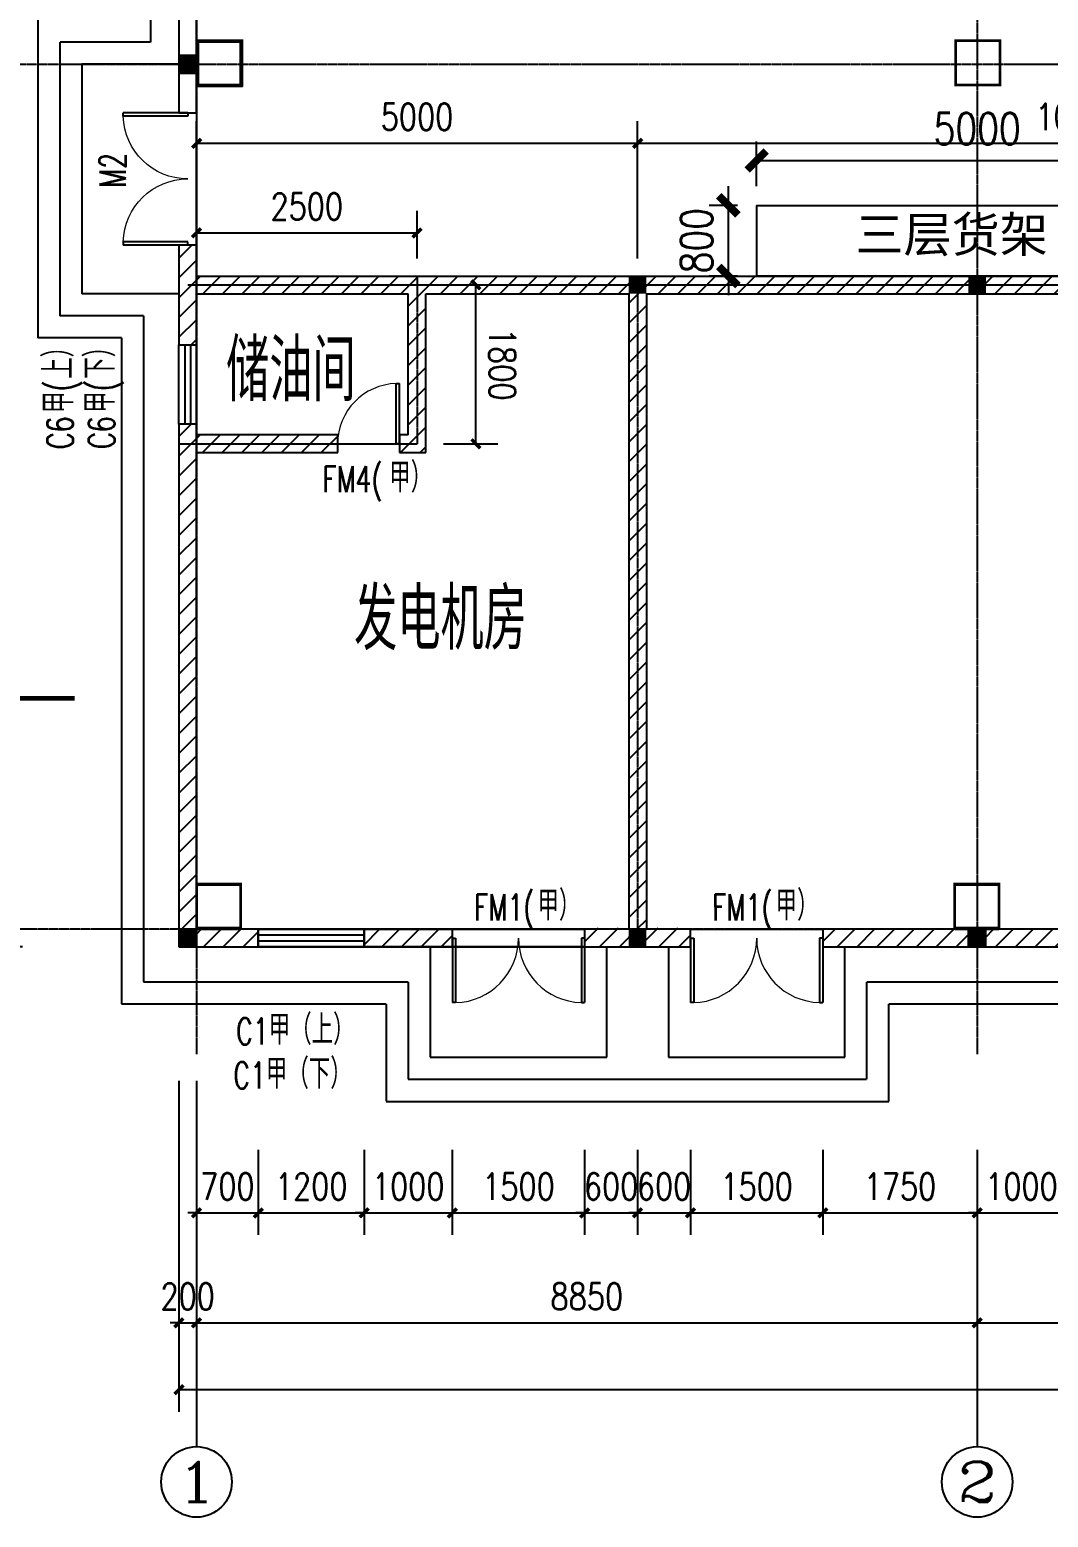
# Model space of a CAD drawing. Header units: millimetres. Extents: x 36114 to 137034, y 22418 to 93776.
# Drawn here: x 57420 to 68967, y 36474 to 53326 of the extents above; entities that cross this region are included whole.
import ezdxf
from ezdxf.enums import TextEntityAlignment as Align

# ---------------------------------------------------------------- set-up
doc = ezdxf.new("R2010")
doc.units = ezdxf.units.MM
doc.linetypes.add('DASH', pattern=[0.35, 0.25, -0.1])
doc.linetypes.add('DOTE', pattern=[2.42, 2, -0.2, 0.02, -0.2])
doc.layers.get('0').update_dxf_attribs({"color": 254})
doc.layers.get('Defpoints').update_dxf_attribs({"color": 254})
for name, color, linetype in [('00_LAYOUT', 122, 'Continuous'), ('\\M+5BDA8-\\M+5B3DF\\M+5B4E7', 254, 'Continuous'), ('\\M+5BDA8-\\M+5B4B0', 254, 'Continuous'), ('\\M+5BDA8-\\M+5C3C5', 254, 'Continuous'), ('\\M+5BDA8-\\M+5C3C5\\M+5B4B0\\M+5B1E0\\M+5BAC5', 254, 'Continuous'), ('\\M+5BDA8-\\M+5C6CA\\M+5C7D0', 254, 'Continuous'), ('\\M+5BDA8-\\M+5C7BD-\\M+5D7A9', 254, 'Continuous'), ('\\M+5BDA8-\\M+5D6E1', 254, 'DOTE'), ('\\M+5BDA8-\\M+5D6E1-\\M+5B1EA\\M+5D7A2', 254, 'Continuous'), ('\\M+5C1A2\\M+5C3E6\\M+5CFDF\\M+5CCF51', 254, 'Continuous'), ('\\M+5C1A2\\M+5C3E6\\M+5CFDF\\M+5CCF55', 254, 'Continuous'), ('\\M+5C1A2\\M+5C3E6\\M+5CFF4\\M+5CCF53', 254, 'Continuous'), ('\\M+5C5C5\\M+5CBAE', 254, 'Continuous'), ('AXIS_TEXT', 254, 'Continuous'), ('PUB_TEXT', 254, 'Continuous')]:
    doc.layers.add(name, color=color, linetype=linetype)
doc.styles.add('_HZTXT', font='txt.shx', dxfattribs={"width": 0.8, "bigfont": 'hztxt.shx'})
doc.styles.add('A-AXIS-LABEL', font='COMPLEX', dxfattribs={"bigfont": 'GBCBIG'})
doc.styles.add('A-WIN-LABEL', font='SIMPLEX', dxfattribs={"bigfont": 'GBCBIG'})
doc.styles.add('COMPLEX', font='COMPLEX')
doc.styles.add('DIM_FONT', font='SIMPLEX.shx', dxfattribs={"width": 0.8})
doc.styles.add('ROMANS', font='ROMANS.shx', dxfattribs={"width": 0.8, "bigfont": 'hhztxt.shx'})
doc.styles.get("Standard").update_dxf_attribs({"font": 'arial.ttf'})
doc.dimstyles.new('dim1-150', dxfattribs={"dimscale": 180, "dimtxt": 2, "dimasz": 1.2, "dimexe": 1.2, "dimexo": 1.2, "dimgap": 1, "dimtad": 1, "dimdec": 0, "dimdsep": 46, "dimtxsty": 'ROMANS', "dimblk": 'ARCHTICK', "dimcen": 0, "dimadec": 0, "dimazin": 0, "dimtfac": 0.71, "dimtdec": 0, "dimtix": 1, "dimtmove": 0, "dimatfit": 3, "dimldrblk": 'ARCHTICK', "dimfxl": 0, "dimtolj": 1, "dimtzin": 0, "dimarcsym": 0})
doc.dimstyles.new('DIMN', dxfattribs={"dimtxt": 300, "dimasz": 100, "dimexe": 250, "dimexo": 300, "dimgap": 150, "dimtad": 1, "dimdec": 0, "dimzin": 0, "dimdsep": 46, "dimtxsty": 'DIM_FONT', "dimblk": 'ARCHTICK', "dimcen": 0.09, "dimclrt": 7, "dimazin": 2, "dimtfac": 1, "dimtdec": 0, "dimtix": 1, "dimtmove": 2, "dimatfit": 3, "dimldrblk": 'ARCHTICK', "dimfxl": 0, "dimtolj": 1, "dimtzin": 0, "dimarcsym": 0})
pattern_1 = [(45, (-547094.93, -200746.81), (-112.2532, 112.2532), [])]

# ---------------------------------------------------------------- blocks, each defined once
blk = doc.blocks.new('_ArchTick')
at = {"color": 0, "linetype": 'ByBlock', "const_width": 0.4}
blk.add_lwpolyline([(-0.5, -0.5), (0.5, 0.5)], dxfattribs=at)
blk = doc.blocks.new('*D302')
at = {"layer": '\\M+5BDA8-\\M+5B3DF\\M+5B4E7', "color": 0, "lineweight": -2, "transparency": 16777216}
for p, q in [((59311, 40638), (59311, 39672)), ((60011, 40638), (60011, 39672)), ((59311, 39922), (59211, 39922)), ((59311, 39922), (60011, 39922)), ((60011, 39922), (60111, 39922))]:
    blk.add_line(p, q, dxfattribs=at)
at = {"layer": 'Defpoints', "color": 0, "transparency": 16777216}
for p in [(59311, 40938), (60011, 40938), (60011, 39922)]:
    blk.add_point(p, dxfattribs=at)
at = {"layer": '\\M+5BDA8-\\M+5B3DF\\M+5B4E7', "color": 0, "lineweight": -2, "transparency": 16777216, "xscale": 100, "yscale": 100, "zscale": 100}
blk.add_blockref('_ArchTick', (59311, 39922), dxfattribs=at)
at = {"layer": '\\M+5BDA8-\\M+5B3DF\\M+5B4E7', "color": 0, "lineweight": -2, "transparency": 16777216, "xscale": 100, "yscale": 100, "zscale": 100, "rotation": 180}
blk.add_blockref('_ArchTick', (60011, 39922), dxfattribs=at)
at = {"layer": '\\M+5BDA8-\\M+5B3DF\\M+5B4E7', "color": 7, "transparency": 16777216, "insert": (59661, 40222), "char_height": 300, "attachment_point": 5, "style": 'DIM_FONT'}
blk.add_mtext('\\A1;700', dxfattribs=at)
blk = doc.blocks.new('*D303')
at = {"layer": '\\M+5BDA8-\\M+5B3DF\\M+5B4E7', "color": 0, "lineweight": -2, "transparency": 16777216}
for p, q in [((60011, 40638), (60011, 39672)), ((61211, 40638), (61211, 39672)), ((60011, 39922), (61211, 39922))]:
    blk.add_line(p, q, dxfattribs=at)
at = {"layer": 'Defpoints', "color": 0, "transparency": 16777216}
for p in [(60011, 40938), (61211, 40938), (61211, 39922)]:
    blk.add_point(p, dxfattribs=at)
at = {"layer": '\\M+5BDA8-\\M+5B3DF\\M+5B4E7', "color": 0, "lineweight": -2, "transparency": 16777216, "xscale": 100, "yscale": 100, "zscale": 100, "rotation": 180}
blk.add_blockref('_ArchTick', (60011, 39922), dxfattribs=at)
at = {"layer": '\\M+5BDA8-\\M+5B3DF\\M+5B4E7', "color": 0, "lineweight": -2, "transparency": 16777216, "xscale": 100, "yscale": 100, "zscale": 100}
blk.add_blockref('_ArchTick', (61211, 39922), dxfattribs=at)
at = {"layer": '\\M+5BDA8-\\M+5B3DF\\M+5B4E7', "color": 7, "transparency": 16777216, "insert": (60611, 40222), "char_height": 300, "attachment_point": 5, "style": 'DIM_FONT'}
blk.add_mtext('\\A1;1200', dxfattribs=at)
blk = doc.blocks.new('*D304')
at = {"layer": '\\M+5BDA8-\\M+5B3DF\\M+5B4E7', "color": 0, "lineweight": -2, "transparency": 16777216}
for p, q in [((61211, 40638), (61211, 39672)), ((62211, 40638), (62211, 39672)), ((61211, 39922), (61111, 39922)), ((61211, 39922), (62211, 39922)), ((62211, 39922), (62311, 39922))]:
    blk.add_line(p, q, dxfattribs=at)
at = {"layer": 'Defpoints', "color": 0, "transparency": 16777216}
for p in [(61211, 40938), (62211, 40938), (62211, 39922)]:
    blk.add_point(p, dxfattribs=at)
at = {"layer": '\\M+5BDA8-\\M+5B3DF\\M+5B4E7', "color": 0, "lineweight": -2, "transparency": 16777216, "xscale": 100, "yscale": 100, "zscale": 100}
blk.add_blockref('_ArchTick', (61211, 39922), dxfattribs=at)
at = {"layer": '\\M+5BDA8-\\M+5B3DF\\M+5B4E7', "color": 0, "lineweight": -2, "transparency": 16777216, "xscale": 100, "yscale": 100, "zscale": 100, "rotation": 180}
blk.add_blockref('_ArchTick', (62211, 39922), dxfattribs=at)
at = {"layer": '\\M+5BDA8-\\M+5B3DF\\M+5B4E7', "color": 7, "transparency": 16777216, "insert": (61711, 40222), "char_height": 300, "attachment_point": 5, "style": 'DIM_FONT'}
blk.add_mtext('\\A1;1000', dxfattribs=at)
blk = doc.blocks.new('*D305')
at = {"layer": '\\M+5BDA8-\\M+5B3DF\\M+5B4E7', "color": 0, "lineweight": -2, "transparency": 16777216}
for p, q in [((62211, 40638), (62211, 39672)), ((63711, 40638), (63711, 39672)), ((62211, 39922), (63711, 39922))]:
    blk.add_line(p, q, dxfattribs=at)
at = {"layer": 'Defpoints', "color": 0, "transparency": 16777216}
for p in [(62211, 40938), (63711, 40938), (63711, 39922)]:
    blk.add_point(p, dxfattribs=at)
at = {"layer": '\\M+5BDA8-\\M+5B3DF\\M+5B4E7', "color": 0, "lineweight": -2, "transparency": 16777216, "xscale": 100, "yscale": 100, "zscale": 100, "rotation": 180}
blk.add_blockref('_ArchTick', (62211, 39922), dxfattribs=at)
at = {"layer": '\\M+5BDA8-\\M+5B3DF\\M+5B4E7', "color": 0, "lineweight": -2, "transparency": 16777216, "xscale": 100, "yscale": 100, "zscale": 100}
blk.add_blockref('_ArchTick', (63711, 39922), dxfattribs=at)
at = {"layer": '\\M+5BDA8-\\M+5B3DF\\M+5B4E7', "color": 7, "transparency": 16777216, "insert": (62961, 40222), "char_height": 300, "attachment_point": 5, "style": 'DIM_FONT'}
blk.add_mtext('\\A1;1500', dxfattribs=at)
blk = doc.blocks.new('*D306')
at = {"layer": '\\M+5BDA8-\\M+5B3DF\\M+5B4E7', "color": 0, "lineweight": -2, "transparency": 16777216}
for p, q in [((63711, 40638), (63711, 39672)), ((64311, 40638), (64311, 39672)), ((63711, 39922), (63611, 39922)), ((63711, 39922), (64311, 39922)), ((64311, 39922), (64411, 39922))]:
    blk.add_line(p, q, dxfattribs=at)
at = {"layer": 'Defpoints', "color": 0, "transparency": 16777216}
for p in [(63711, 40938), (64311, 40938), (64311, 39922)]:
    blk.add_point(p, dxfattribs=at)
at = {"layer": '\\M+5BDA8-\\M+5B3DF\\M+5B4E7', "color": 0, "lineweight": -2, "transparency": 16777216, "xscale": 100, "yscale": 100, "zscale": 100}
blk.add_blockref('_ArchTick', (63711, 39922), dxfattribs=at)
at = {"layer": '\\M+5BDA8-\\M+5B3DF\\M+5B4E7', "color": 0, "lineweight": -2, "transparency": 16777216, "xscale": 100, "yscale": 100, "zscale": 100, "rotation": 180}
blk.add_blockref('_ArchTick', (64311, 39922), dxfattribs=at)
at = {"layer": '\\M+5BDA8-\\M+5B3DF\\M+5B4E7', "color": 7, "transparency": 16777216, "insert": (64011, 40222), "char_height": 300, "attachment_point": 5, "style": 'DIM_FONT'}
blk.add_mtext('\\A1;600', dxfattribs=at)
blk = doc.blocks.new('*D307')
at = {"layer": '\\M+5BDA8-\\M+5B3DF\\M+5B4E7', "color": 0, "lineweight": -2, "transparency": 16777216}
for p, q in [((64311, 40638), (64311, 39672)), ((64911, 40638), (64911, 39672)), ((64311, 39922), (64211, 39922)), ((64311, 39922), (64911, 39922)), ((64911, 39922), (65011, 39922))]:
    blk.add_line(p, q, dxfattribs=at)
at = {"layer": 'Defpoints', "color": 0, "transparency": 16777216}
for p in [(64311, 40938), (64911, 40938), (64911, 39922)]:
    blk.add_point(p, dxfattribs=at)
at = {"layer": '\\M+5BDA8-\\M+5B3DF\\M+5B4E7', "color": 0, "lineweight": -2, "transparency": 16777216, "xscale": 100, "yscale": 100, "zscale": 100}
blk.add_blockref('_ArchTick', (64311, 39922), dxfattribs=at)
at = {"layer": '\\M+5BDA8-\\M+5B3DF\\M+5B4E7', "color": 0, "lineweight": -2, "transparency": 16777216, "xscale": 100, "yscale": 100, "zscale": 100, "rotation": 180}
blk.add_blockref('_ArchTick', (64911, 39922), dxfattribs=at)
at = {"layer": '\\M+5BDA8-\\M+5B3DF\\M+5B4E7', "color": 7, "transparency": 16777216, "insert": (64611, 40222), "char_height": 300, "attachment_point": 5, "style": 'DIM_FONT'}
blk.add_mtext('\\A1;600', dxfattribs=at)
blk = doc.blocks.new('*D308')
at = {"layer": '\\M+5BDA8-\\M+5B3DF\\M+5B4E7', "color": 0, "lineweight": -2, "transparency": 16777216}
for p, q in [((64911, 40638), (64911, 39672)), ((66411, 40638), (66411, 39672)), ((64911, 39922), (66411, 39922))]:
    blk.add_line(p, q, dxfattribs=at)
at = {"layer": 'Defpoints', "color": 0, "transparency": 16777216}
for p in [(64911, 40938), (66411, 40938), (66411, 39922)]:
    blk.add_point(p, dxfattribs=at)
at = {"layer": '\\M+5BDA8-\\M+5B3DF\\M+5B4E7', "color": 0, "lineweight": -2, "transparency": 16777216, "xscale": 100, "yscale": 100, "zscale": 100, "rotation": 180}
blk.add_blockref('_ArchTick', (64911, 39922), dxfattribs=at)
at = {"layer": '\\M+5BDA8-\\M+5B3DF\\M+5B4E7', "color": 0, "lineweight": -2, "transparency": 16777216, "xscale": 100, "yscale": 100, "zscale": 100}
blk.add_blockref('_ArchTick', (66411, 39922), dxfattribs=at)
at = {"layer": '\\M+5BDA8-\\M+5B3DF\\M+5B4E7', "color": 7, "transparency": 16777216, "insert": (65661, 40222), "char_height": 300, "attachment_point": 5, "style": 'DIM_FONT'}
blk.add_mtext('\\A1;1500', dxfattribs=at)
blk = doc.blocks.new('*D309')
at = {"layer": '\\M+5BDA8-\\M+5B3DF\\M+5B4E7', "color": 0, "lineweight": -2, "transparency": 16777216}
for p, q in [((66411, 40638), (66411, 39672)), ((68161, 40638), (68161, 39672)), ((66411, 39922), (68161, 39922))]:
    blk.add_line(p, q, dxfattribs=at)
at = {"layer": 'Defpoints', "color": 0, "transparency": 16777216}
for p in [(66411, 40938), (68161, 40938), (68161, 39922)]:
    blk.add_point(p, dxfattribs=at)
at = {"layer": '\\M+5BDA8-\\M+5B3DF\\M+5B4E7', "color": 0, "lineweight": -2, "transparency": 16777216, "xscale": 100, "yscale": 100, "zscale": 100, "rotation": 180}
blk.add_blockref('_ArchTick', (66411, 39922), dxfattribs=at)
at = {"layer": '\\M+5BDA8-\\M+5B3DF\\M+5B4E7', "color": 0, "lineweight": -2, "transparency": 16777216, "xscale": 100, "yscale": 100, "zscale": 100}
blk.add_blockref('_ArchTick', (68161, 39922), dxfattribs=at)
at = {"layer": '\\M+5BDA8-\\M+5B3DF\\M+5B4E7', "color": 7, "transparency": 16777216, "insert": (67286, 40222), "char_height": 300, "attachment_point": 5, "style": 'DIM_FONT'}
blk.add_mtext('\\A1;1750', dxfattribs=at)
blk = doc.blocks.new('*D310')
at = {"layer": '\\M+5BDA8-\\M+5B3DF\\M+5B4E7', "color": 0, "lineweight": -2, "transparency": 16777216}
for p, q in [((68161, 40638), (68161, 39672)), ((69165, 40638), (69165, 39672)), ((68161, 39922), (68061, 39922)), ((68161, 39922), (69165, 39922)), ((69165, 39922), (69265, 39922))]:
    blk.add_line(p, q, dxfattribs=at)
at = {"layer": 'Defpoints', "color": 0, "transparency": 16777216}
for p in [(68161, 40938), (69165, 40938), (69165, 39922)]:
    blk.add_point(p, dxfattribs=at)
at = {"layer": '\\M+5BDA8-\\M+5B3DF\\M+5B4E7', "color": 0, "lineweight": -2, "transparency": 16777216, "xscale": 100, "yscale": 100, "zscale": 100}
blk.add_blockref('_ArchTick', (68161, 39922), dxfattribs=at)
at = {"layer": '\\M+5BDA8-\\M+5B3DF\\M+5B4E7', "color": 0, "lineweight": -2, "transparency": 16777216, "xscale": 100, "yscale": 100, "zscale": 100, "rotation": 180}
blk.add_blockref('_ArchTick', (69165, 39922), dxfattribs=at)
at = {"layer": '\\M+5BDA8-\\M+5B3DF\\M+5B4E7', "color": 7, "transparency": 16777216, "insert": (68663, 40222), "char_height": 300, "attachment_point": 5, "style": 'DIM_FONT'}
blk.add_mtext('\\A1;1000', dxfattribs=at)
blk = doc.blocks.new('*D340')
at = {"layer": '\\M+5BDA8-\\M+5B3DF\\M+5B4E7', "color": 0, "lineweight": -2, "transparency": 16777216}
for p, q in [((62111, 50436), (62728, 50436)), ((62478, 48636), (62478, 50436)), ((62111, 48636), (62728, 48636))]:
    blk.add_line(p, q, dxfattribs=at)
at = {"layer": 'Defpoints', "color": 0, "transparency": 16777216}
for p in [(61811, 50436), (62478, 50436), (61811, 48636)]:
    blk.add_point(p, dxfattribs=at)
at = {"layer": '\\M+5BDA8-\\M+5B3DF\\M+5B4E7', "color": 0, "lineweight": -2, "transparency": 16777216, "xscale": 100, "yscale": 100, "zscale": 100}
for p, rotation in [((62478, 50436), 90.00114018134182), ((62478, 48636), 270.0011401813418)]:
    blk.add_blockref('_ArchTick', p, dxfattribs=dict(at, rotation=rotation))
at = {"layer": '\\M+5BDA8-\\M+5B3DF\\M+5B4E7', "color": 7, "transparency": 16777216, "insert": (62778, 49536), "char_height": 300, "attachment_point": 5, "rotation": 270.0011, "style": 'DIM_FONT'}
blk.add_mtext('\\A1;1800', dxfattribs=at)
blk = doc.blocks.new('*D341')
at = {"layer": '\\M+5BDA8-\\M+5B3DF\\M+5B4E7', "color": 0, "lineweight": -2, "transparency": 16777216}
for p, q in [((59311, 50736), (59311, 51274)), ((61811, 50736), (61811, 51274)), ((59311, 51024), (61811, 51024))]:
    blk.add_line(p, q, dxfattribs=at)
at = {"layer": 'Defpoints', "color": 0, "transparency": 16777216}
for p in [(61811, 51024), (59311, 50436), (61811, 50436)]:
    blk.add_point(p, dxfattribs=at)
at = {"layer": '\\M+5BDA8-\\M+5B3DF\\M+5B4E7', "color": 0, "lineweight": -2, "transparency": 16777216, "xscale": 100, "yscale": 100, "zscale": 100, "rotation": 180}
blk.add_blockref('_ArchTick', (59311, 51024), dxfattribs=at)
at = {"layer": '\\M+5BDA8-\\M+5B3DF\\M+5B4E7', "color": 0, "lineweight": -2, "transparency": 16777216, "xscale": 100, "yscale": 100, "zscale": 100}
blk.add_blockref('_ArchTick', (61811, 51024), dxfattribs=at)
at = {"layer": '\\M+5BDA8-\\M+5B3DF\\M+5B4E7', "color": 7, "transparency": 16777216, "insert": (60561, 51324), "char_height": 300, "attachment_point": 5, "style": 'DIM_FONT'}
blk.add_mtext('\\A1;2500', dxfattribs=at)
blk = doc.blocks.new('*D347')
at = {"layer": '\\M+5BDA8-\\M+5B3DF\\M+5B4E7', "color": 0, "lineweight": -2, "transparency": 16777216}
for p, q in [((59311, 50736), (59311, 52289)), ((64311, 50736), (64311, 52289)), ((59311, 52039), (64311, 52039))]:
    blk.add_line(p, q, dxfattribs=at)
at = {"layer": 'Defpoints', "color": 0, "transparency": 16777216}
for p in [(64311, 52039), (59311, 50436), (64311, 50436)]:
    blk.add_point(p, dxfattribs=at)
at = {"layer": '\\M+5BDA8-\\M+5B3DF\\M+5B4E7', "color": 0, "lineweight": -2, "transparency": 16777216, "xscale": 100, "yscale": 100, "zscale": 100, "rotation": 180}
blk.add_blockref('_ArchTick', (59311, 52039), dxfattribs=at)
at = {"layer": '\\M+5BDA8-\\M+5B3DF\\M+5B4E7', "color": 0, "lineweight": -2, "transparency": 16777216, "xscale": 100, "yscale": 100, "zscale": 100}
blk.add_blockref('_ArchTick', (64311, 52039), dxfattribs=at)
at = {"layer": '\\M+5BDA8-\\M+5B3DF\\M+5B4E7', "color": 7, "transparency": 16777216, "insert": (61811, 52339), "char_height": 300, "attachment_point": 5, "style": 'DIM_FONT'}
blk.add_mtext('\\A1;5000', dxfattribs=at)
blk = doc.blocks.new('*D348')
at = {"layer": '\\M+5BDA8-\\M+5B3DF\\M+5B4E7', "color": 0, "lineweight": -2, "transparency": 16777216}
for p, q in [((64311, 50736), (64311, 52289)), ((74361, 50736), (74361, 52289)), ((64311, 52039), (74361, 52039))]:
    blk.add_line(p, q, dxfattribs=at)
at = {"layer": 'Defpoints', "color": 0, "transparency": 16777216}
for p in [(74361, 52039), (64311, 50436), (74361, 50436)]:
    blk.add_point(p, dxfattribs=at)
at = {"layer": '\\M+5BDA8-\\M+5B3DF\\M+5B4E7', "color": 0, "lineweight": -2, "transparency": 16777216, "xscale": 100, "yscale": 100, "zscale": 100, "rotation": 180}
blk.add_blockref('_ArchTick', (64311, 52039), dxfattribs=at)
at = {"layer": '\\M+5BDA8-\\M+5B3DF\\M+5B4E7', "color": 0, "lineweight": -2, "transparency": 16777216, "xscale": 100, "yscale": 100, "zscale": 100}
blk.add_blockref('_ArchTick', (74361, 52039), dxfattribs=at)
at = {"layer": '\\M+5BDA8-\\M+5B3DF\\M+5B4E7', "color": 7, "transparency": 16777216, "insert": (69336, 52339), "char_height": 300, "attachment_point": 5, "style": 'DIM_FONT'}
blk.add_mtext('\\A1;10050', dxfattribs=at)
blk = doc.blocks.new('*D354')
at = {"layer": '\\M+5BDA8-\\M+5B3DF\\M+5B4E7', "color": 0, "lineweight": -2, "transparency": 16777216}
for p, q in [((59111, 40379), (59111, 37670)), ((113612, 40380), (113612, 37670)), ((59111, 37920), (113612, 37920))]:
    blk.add_line(p, q, dxfattribs=at)
at = {"layer": 'Defpoints', "color": 0, "transparency": 16777216}
for p in [(59111, 40679), (113612, 40680), (113612, 37920)]:
    blk.add_point(p, dxfattribs=at)
at = {"layer": '\\M+5BDA8-\\M+5B3DF\\M+5B4E7', "color": 0, "lineweight": -2, "transparency": 16777216, "xscale": 100, "yscale": 100, "zscale": 100}
for p, rotation in [((59111, 37920), 180.0000912769842), ((113612, 37920), 9.127698415491479e-05)]:
    blk.add_blockref('_ArchTick', p, dxfattribs=dict(at, rotation=rotation))
at = {"layer": '\\M+5BDA8-\\M+5B3DF\\M+5B4E7', "color": 7, "transparency": 16777216, "insert": (86361, 38220), "char_height": 300, "attachment_point": 5, "rotation": 0.0001, "style": 'DIM_FONT'}
blk.add_mtext('\\A1;54500', dxfattribs=at)
blk = doc.blocks.new('*D355')
at = {"layer": '\\M+5BDA8-\\M+5B3DF\\M+5B4E7', "color": 0, "lineweight": -2, "transparency": 16777216}
for p, q in [((55417, 43136), (55417, 43236)), ((57337, 43136), (55167, 43136)), ((55417, 42936), (55417, 43136)), ((57337, 42936), (55167, 42936)), ((55417, 42936), (55417, 42836))]:
    blk.add_line(p, q, dxfattribs=at)
at = {"layer": 'Defpoints', "color": 0, "transparency": 16777216}
for p in [(55417, 43136), (57637, 43136), (57637, 42936)]:
    blk.add_point(p, dxfattribs=at)
at = {"layer": '\\M+5BDA8-\\M+5B3DF\\M+5B4E7', "color": 0, "lineweight": -2, "transparency": 16777216, "xscale": 100, "yscale": 100, "zscale": 100}
for p, rotation in [((55417, 43136), 270.0003571214353), ((55417, 42936), 90.00035712143537)]:
    blk.add_blockref('_ArchTick', p, dxfattribs=dict(at, rotation=rotation))
at = {"layer": '\\M+5BDA8-\\M+5B3DF\\M+5B4E7', "color": 7, "transparency": 16777216, "insert": (55717, 43036), "char_height": 300, "attachment_point": 5, "rotation": 270.0004, "style": 'DIM_FONT'}
blk.add_mtext('\\A1;200', dxfattribs=at)
blk = doc.blocks.new('*D356')
at = {"layer": '\\M+5BDA8-\\M+5B3DF\\M+5B4E7', "color": 0, "lineweight": -2, "transparency": 16777216}
for p, q in [((59111, 41418), (59111, 38426)), ((59311, 41418), (59311, 38426)), ((59111, 38676), (59011, 38676)), ((59111, 38676), (59311, 38676)), ((59311, 38676), (59411, 38676))]:
    blk.add_line(p, q, dxfattribs=at)
at = {"layer": 'Defpoints', "color": 0, "transparency": 16777216}
for p in [(59111, 41718), (59311, 41718), (59311, 38676)]:
    blk.add_point(p, dxfattribs=at)
at = {"layer": '\\M+5BDA8-\\M+5B3DF\\M+5B4E7', "color": 0, "lineweight": -2, "transparency": 16777216, "xscale": 100, "yscale": 100, "zscale": 100}
for p, rotation in [((59111, 38676), 9.127698221256253e-05), ((59311, 38676), 180.0000912769822)]:
    blk.add_blockref('_ArchTick', p, dxfattribs=dict(at, rotation=rotation))
at = {"layer": '\\M+5BDA8-\\M+5B3DF\\M+5B4E7', "color": 7, "transparency": 16777216, "insert": (59211, 38976), "char_height": 300, "attachment_point": 5, "rotation": 0.0001, "style": 'DIM_FONT'}
blk.add_mtext('\\A1;200', dxfattribs=at)
blk = doc.blocks.new('*D234')
at = {"layer": '\\M+5BDA8-\\M+5B3DF\\M+5B4E7', "color": 0, "lineweight": -2, "transparency": 16777216}
for p, q in [((59311, 40212), (59311, 38426)), ((68161, 40212), (68161, 38426)), ((59311, 38676), (68161, 38676))]:
    blk.add_line(p, q, dxfattribs=at)
at = {"layer": 'Defpoints', "color": 0, "transparency": 16777216}
for p in [(59311, 40512), (68161, 40512), (68161, 38676)]:
    blk.add_point(p, dxfattribs=at)
at = {"layer": '\\M+5BDA8-\\M+5B3DF\\M+5B4E7', "color": 0, "lineweight": -2, "transparency": 16777216, "xscale": 100, "yscale": 100, "zscale": 100, "rotation": 180}
blk.add_blockref('_ArchTick', (59311, 38676), dxfattribs=at)
at = {"layer": '\\M+5BDA8-\\M+5B3DF\\M+5B4E7', "color": 0, "lineweight": -2, "transparency": 16777216, "xscale": 100, "yscale": 100, "zscale": 100}
blk.add_blockref('_ArchTick', (68161, 38676), dxfattribs=at)
at = {"layer": '\\M+5BDA8-\\M+5B3DF\\M+5B4E7', "color": 7, "transparency": 16777216, "insert": (63736, 38976), "char_height": 300, "attachment_point": 5, "style": 'DIM_FONT'}
blk.add_mtext('\\A1;8850', dxfattribs=at)
blk = doc.blocks.new('*D235')
at = {"layer": '\\M+5BDA8-\\M+5B3DF\\M+5B4E7', "color": 0, "lineweight": -2, "transparency": 16777216}
for p, q in [((68161, 40212), (68161, 38426)), ((76961, 40212), (76961, 38426)), ((68161, 38676), (76961, 38676))]:
    blk.add_line(p, q, dxfattribs=at)
at = {"layer": 'Defpoints', "color": 0, "transparency": 16777216}
for p in [(68161, 40512), (76961, 40512), (76961, 38676)]:
    blk.add_point(p, dxfattribs=at)
at = {"layer": '\\M+5BDA8-\\M+5B3DF\\M+5B4E7', "color": 0, "lineweight": -2, "transparency": 16777216, "xscale": 100, "yscale": 100, "zscale": 100, "rotation": 180}
blk.add_blockref('_ArchTick', (68161, 38676), dxfattribs=at)
at = {"layer": '\\M+5BDA8-\\M+5B3DF\\M+5B4E7', "color": 0, "lineweight": -2, "transparency": 16777216, "xscale": 100, "yscale": 100, "zscale": 100}
blk.add_blockref('_ArchTick', (76961, 38676), dxfattribs=at)
at = {"layer": '\\M+5BDA8-\\M+5B3DF\\M+5B4E7', "color": 7, "transparency": 16777216, "insert": (72561, 38976), "char_height": 300, "attachment_point": 5, "style": 'DIM_FONT'}
blk.add_mtext('\\A1;8800', dxfattribs=at)
blk = doc.blocks.new('_AXISO')
blk.add_circle((0, 0), 0.5)
at = {"layer": 'AXIS_TEXT', "style": 'COMPLEX'}
blk.add_attdef('A', text='', height=0.56, dxfattribs=at).set_placement((-0.25, -0.28), (0.25, -0.28), align=Align.FIT)
blk = doc.blocks.new('\\M+5B6FE\\M+5CEAC\\M+5C3C5\\M+5BFE2$\\M+5CFB5\\M+5CDB3\\M+5CDBC\\M+5BFE2$00000108')
for p, q in [((-0.5, 0), (-0.5, 0.4875)), ((-0.475, 0.4875), (-0.5, 0.4875)), ((-0.475, 0), (-0.475, 0.4875)), ((0.475, 0), (0.475, 0.4875)), ((0.475, 0.4875), (0.5, 0.4875)), ((0.5, 0), (0.5, 0.4875)), ((-0.5, 0), (-0.475, 0)), ((0.5, 0), (0.475, 0))]:
    blk.add_line(p, q)
at = {"lineweight": 13}
for centre, start, end in [((-0.4875, 0), 0, 88.53072), ((0.4875, 0), 91.46928, 180)]:
    blk.add_arc(centre, 0.4875, start, end, dxfattribs=at)
blk = doc.blocks.new('\\M+5B6FE\\M+5CEAC\\M+5C3C5\\M+5BFE2$\\M+5CFB5\\M+5CDB3\\M+5CDBC\\M+5BFE2$00000107')
at = {"color": 0}
for p, q in [((0.45, 0.975), (0.5, 0.975)), ((0.45, 0), (0.45, 0.975)), ((0.5, 0), (0.5, 0.975)), ((0.5, 0), (0.45, 0))]:
    blk.add_line(p, q, dxfattribs=at)
at = {"color": 0, "lineweight": 13}
blk.add_arc((0.475, 0), 0.975, 91.4693, 180, dxfattribs=at)
blk = doc.blocks.new('\\M+5B6FE\\M+5CEAC\\M+5B4B0\\M+5BFE2$\\M+5CFB5\\M+5CDB3\\M+5CDBC\\M+5BFE2$00000001')
at = {"color": 0}
for points in [[(-0.5, 0.5), (-0.5, -0.5)], [(-0.5, 0.5), (0.5, 0.5)], [(0.5, -0.5), (0.5, 0.5)], [(0.5, 0.167), (-0.5, 0.167)], [(0.5, -0.167), (-0.5, -0.167)], [(-0.5, -0.5), (0.5, -0.5)]]:
    blk.add_lwpolyline(points, dxfattribs=at)
blk = doc.blocks.new('*D382')
at = {"layer": '00_LAYOUT', "color": 0, "lineweight": -2, "transparency": 16777216}
for p, q in [((65340, 51336), (65340, 51552)), ((65445, 51336), (65124, 51336)), ((65340, 50536), (65340, 51336)), ((65445, 50536), (65124, 50536)), ((65340, 50536), (65340, 50320))]:
    blk.add_line(p, q, dxfattribs=at)
at = {"layer": 'Defpoints', "color": 0, "transparency": 16777216}
for p in [(65340, 51336), (65661, 51336), (65661, 50536)]:
    blk.add_point(p, dxfattribs=at)
at = {"layer": '00_LAYOUT', "color": 0, "lineweight": -2, "transparency": 16777216, "xscale": 216, "yscale": 216, "zscale": 216}
for p, rotation in [((65340, 51336), 270), ((65340, 50536), 90)]:
    blk.add_blockref('_ArchTick', p, dxfattribs=dict(at, rotation=rotation))
at = {"layer": '00_LAYOUT', "color": 0, "transparency": 16777216, "insert": (64980, 50936), "char_height": 360, "attachment_point": 5, "rotation": 90, "style": 'ROMANS'}
blk.add_mtext('\\A1;800', dxfattribs=at)
blk = doc.blocks.new('*D383')
at = {"layer": '00_LAYOUT', "color": 0, "lineweight": -2, "transparency": 16777216}
for p, q in [((65661, 51552), (65661, 52060)), ((70661, 51552), (70661, 52060)), ((65661, 51844), (70661, 51844))]:
    blk.add_line(p, q, dxfattribs=at)
at = {"layer": 'Defpoints', "color": 0, "transparency": 16777216}
for p in [(70661, 51844), (65661, 51336), (70661, 51336)]:
    blk.add_point(p, dxfattribs=at)
at = {"layer": '00_LAYOUT', "color": 0, "lineweight": -2, "transparency": 16777216, "xscale": 216, "yscale": 216, "zscale": 216, "rotation": 180}
blk.add_blockref('_ArchTick', (65661, 51844), dxfattribs=at)
at = {"layer": '00_LAYOUT', "color": 0, "lineweight": -2, "transparency": 16777216, "xscale": 216, "yscale": 216, "zscale": 216}
blk.add_blockref('_ArchTick', (70661, 51844), dxfattribs=at)
at = {"layer": '00_LAYOUT', "color": 0, "transparency": 16777216, "insert": (68161, 52204), "char_height": 360, "attachment_point": 5, "style": 'ROMANS'}
blk.add_mtext('\\A1;5000', dxfattribs=at)

msp = doc.modelspace()

# ---------------------------------------------------------------- hatches: boundary and pattern name
at = {"layer": '\\M+5C1A2\\M+5C3E6\\M+5CFDF\\M+5CCF51'}
h = msp.add_hatch(dxfattribs=at)
h.set_pattern_fill('ANSI31', color=256, scale=100, style=0)
h.set_pattern_definition(pattern_1)
h.paths.add_polyline_path([(60011.2, 43135.7), (59311.2, 43135.7), (59311.2, 42935.7), (60011.2, 42935.7)])
at = {"layer": '\\M+5C1A2\\M+5C3E6\\M+5CFF4\\M+5CCF53'}
for points in [[(59111.2, 52835.7), (59311.2, 52835.7), (59311.2, 53035.7), (59111.2, 53035.7)], [(64209.7, 50335.6), (64409.7, 50335.6), (64409.7, 50535.6), (64209.7, 50535.6)], [(68059.6, 50335.6), (68259.6, 50335.6), (68259.6, 50535.6), (68059.6, 50535.6)], [(59111.2, 42935.7), (59311.2, 42935.7), (59311.2, 43135.7), (59111.2, 43135.7)], [(64209.7, 42935.6), (64409.7, 42935.6), (64409.7, 43135.6), (64209.7, 43135.6)], [(68057.7, 42935.7), (68257.7, 42935.7), (68257.7, 43135.7), (68057.7, 43135.7)]]:
    msp.add_hatch(color=256, dxfattribs=at).paths.add_polyline_path(points)
h = msp.add_hatch(dxfattribs=at)
h.set_pattern_fill('ANSI31', color=256, scale=100, style=0)
h.set_pattern_definition(pattern_1)
h.paths.add_polyline_path([(59311.2, 50885.7), (59111.2, 50885.7), (59111.2, 49756.6), (59311.2, 49756.6), (59311.2, 50335.7), (61711.2, 50335.7), (61711.2, 48735.7), (61611.2, 48735.7), (61611.2, 48535.7), (61911.2, 48535.7), (61911.2, 50335.7), (64211.2, 50335.7), (64211.2, 43135.7), (64411.2, 43135.7), (64411.2, 50335.7), (74261.1, 50335.7), (74261.1, 46135.7), (74461.1, 46135.7), (74461.1, 50335.7), (74461.1, 50535.7), (59311.2, 50535.7)])
h = msp.add_hatch(dxfattribs=at)
h.set_pattern_fill('ANSI31', color=256, scale=100, style=0)
h.set_pattern_definition(pattern_1)
h.paths.add_polyline_path([(60911.2, 48735.7), (59311.2, 48735.7), (59311.2, 48856.6), (59111.2, 48856.6), (59111.2, 43135.7), (59311.2, 43135.7), (59311.2, 48535.7), (60911.2, 48535.7), (60911.2, 48735.7)])
h = msp.add_hatch(dxfattribs=at)
h.set_pattern_fill('ANSI31', color=256, scale=100, style=0)
h.set_pattern_definition(pattern_1)
h.paths.add_polyline_path([(64911.2, 43149.9), (63711.2, 43149.9), (63711.2, 42935.7), (64911.2, 42935.7)])
h = msp.add_hatch(dxfattribs=at)
h.set_pattern_fill('ANSI31', color=256, scale=100, style=0)
h.set_pattern_definition(pattern_1)
edge = h.paths.add_edge_path()
edge.add_line((68057.7, 43135.7), (66411.2, 43135.7))
edge.add_line((66411.2, 43135.7), (66411.2, 42935.7))
edge.add_line((66411.2, 42935.7), (68057.7, 42935.7))
edge.add_line((68057.7, 42935.7), (68057.7, 43150))
h = msp.add_hatch(dxfattribs=at)
h.set_pattern_fill('ANSI31', color=256, scale=100, style=0)
h.set_pattern_definition(pattern_1)
h.paths.add_polyline_path([(62211.2, 43135.7), (61211.2, 43135.7), (61211.2, 42935.7), (62211.2, 42935.7)])
h = msp.add_hatch(dxfattribs=at)
h.set_pattern_fill('ANSI31', color=256, scale=100, style=0)
h.set_pattern_definition(pattern_1)
h.paths.add_polyline_path([(69164.5, 43135.7), (68257.7, 43135.7), (68257.7, 42935.7), (69164.5, 42935.7), (69164.5, 43135.7)])

# ---------------------------------------------------------------- linework, layer by layer
at = {"layer": '00_LAYOUT'}
msp.add_lwpolyline([(65661.2, 50535.7), (65661.2, 51335.7), (70661.2, 51335.7), (70661.2, 50535.7)], close=True, dxfattribs=at)
at = {"layer": '\\M+5BDA8-\\M+5C6CA\\M+5C7D0', "const_width": 50}
msp.add_lwpolyline([(56931.5, 45151.4), (56931.5, 45751.4), (57931.5, 45751.4)], dxfattribs=at)
at = {"layer": '\\M+5BDA8-\\M+5C7BD-\\M+5D7A9'}
for p, q in [((59111.2, 53735.7), (59111.2, 53035.7)), ((59311.2, 53035.7), (59311.2, 53735.7)), ((59111.2, 53035.7), (59311.2, 53035.7)), ((59111.2, 52935.7), (59111.2, 52385.7)), ((59311.2, 52935.7), (59111.2, 52935.7)), ((59311.2, 52385.7), (59311.2, 52935.7)), ((59111.2, 52385.7), (59311.2, 52385.7)), ((59311.2, 50885.7), (59111.2, 50885.7)), ((59111.2, 50885.7), (59111.2, 49756.6)), ((59311.2, 49756.6), (59311.2, 50885.7)), ((59311.2, 50535.7), (61811.2, 50535.7)), ((59311.2, 50535.7), (59311.2, 50335.7)), ((61811.2, 50535.7), (64311.2, 50535.7)), ((64311.2, 50535.7), (72511.2, 50535.7)), ((59311.2, 50335.7), (61711.2, 50335.7)), ((61711.2, 48735.7), (61711.2, 50335.7)), ((61911.2, 48535.7), (61911.2, 50335.7)), ((61911.2, 50335.7), (64211.2, 50335.7)), ((64211.2, 50335.7), (64211.2, 43135.7)), ((64411.2, 50335.7), (64411.2, 43135.7)), ((64411.2, 50335.7), (72511.2, 50335.7)), ((59111.2, 48856.6), (59111.2, 49756.6)), ((59111.2, 49756.6), (59311.2, 49756.6)), ((59111.2, 49756.6), (59311.2, 49756.6)), ((59311.2, 49756.6), (59311.2, 48856.6)), ((59311.2, 48856.6), (59111.2, 48856.6)), ((59111.2, 48856.6), (59111.2, 42935.7)), ((59311.2, 48856.6), (59111.2, 48856.6)), ((59311.2, 43135.7), (59311.2, 48856.6)), ((60911.2, 48735.7), (59311.2, 48735.7)), ((59311.2, 48735.7), (59311.2, 48535.7)), ((60911.2, 48535.7), (60911.2, 48735.7)), ((61711.2, 48735.7), (61611.2, 48735.7)), ((61611.2, 48735.7), (61611.2, 48535.7)), ((59311.2, 48535.7), (60911.2, 48535.7)), ((61611.2, 48535.7), (61911.2, 48535.7)), ((62211.2, 43135.7), (59311.2, 43135.7)), ((60011.2, 42935.7), (60011.2, 43135.7)), ((60011.2, 43135.7), (63711.2, 43135.7)), ((60011.2, 42935.7), (60011.2, 43135.7)), ((60011.2, 43135.7), (61211.2, 43135.7)), ((64211.2, 43135.7), (61211.2, 43135.7)), ((61211.2, 43135.7), (61211.2, 42935.7)), ((61211.2, 43135.7), (61211.2, 42935.7)), ((62211.2, 42935.7), (62211.2, 43135.7)), ((63711.2, 43135.7), (63711.2, 42935.7)), ((64911.2, 43135.7), (64411.2, 43135.7)), ((64911.2, 42935.7), (64911.2, 43135.7)), ((68161.1, 43135.7), (66411.2, 43135.7)), ((66411.2, 43135.7), (66411.2, 42935.7)), ((69164.5, 43135.7), (68161.1, 43135.7)), ((59111.2, 42935.7), (62211.2, 42935.7)), ((63711.2, 42935.7), (60011.2, 42935.7)), ((61211.2, 42935.7), (60011.2, 42935.7)), ((61211.2, 42935.7), (64311.2, 42935.7)), ((64311.2, 42935.7), (64911.2, 42935.7)), ((66411.2, 42935.7), (68161.1, 42935.7)), ((68161.1, 42935.7), (69164.5, 42935.7))]:
    msp.add_line(p, q, dxfattribs=at)
at = {"layer": '\\M+5BDA8-\\M+5D6E1', "ltscale": 10}
for p, q in [((59311.1, 79590.2), (59311.2, 41718)), ((68161.1, 79590.2), (68161.1, 41718)), ((56994.7, 52935.7), (114923, 52935.7)), ((61811.1, 50535.7), (61811.2, 48635.7)), ((64311.2, 50535.7), (64311.2, 42935.7)), ((64311.2, 50535.7), (64311.2, 42935.7)), ((115223, 43135.7), (56994.7, 43135.7))]:
    msp.add_line(p, q, dxfattribs=at)
at = {"layer": '\\M+5BDA8-\\M+5D6E1'}
for p, q in [((59211.2, 50435.7), (83061.2, 50435.7)), ((59111.2, 48635.7), (61811.2, 48635.7))]:
    msp.add_line(p, q, dxfattribs=at)
at = {"layer": '\\M+5BDA8-\\M+5D6E1-\\M+5B1EA\\M+5D7A2'}
for p, q in [((59311.2, 39274.4), (59311.2, 37274.4)), ((68161.1, 39274.4), (68161.1, 37274.4))]:
    msp.add_line(p, q, dxfattribs=at)
at = {"layer": '\\M+5C1A2\\M+5C3E6\\M+5CFDF\\M+5CCF51'}
for p, q in [((59311.2, 52385.7), (59311.2, 50885.7)), ((62211.2, 43135.7), (63711.2, 43135.7)), ((64911.2, 43135.7), (66411.2, 43135.7)), ((61961.2, 42935.7), (61961.2, 41685.7)), ((63961.2, 41685.7), (63961.2, 42935.7)), ((64661.2, 42935.7), (64661.2, 41685.7)), ((66661.2, 41685.7), (66661.2, 42935.7)), ((61961.2, 41685.7), (63961.2, 41685.7)), ((64661.2, 41685.7), (66661.2, 41685.7))]:
    msp.add_line(p, q, dxfattribs=at)
at = {"layer": '\\M+5C1A2\\M+5C3E6\\M+5CFDF\\M+5CCF55'}
for p, q in [((58011.2, 52935.7), (58011.2, 50335.7)), ((59111.2, 52935.7), (58011.2, 52935.7)), ((59111.2, 50335.7), (58011.2, 50335.7))]:
    msp.add_line(p, q, dxfattribs=at)
for points in [[(59111.2, 52835.7), (59311.2, 52835.7), (59311.2, 53035.7), (59111.2, 53035.7)], [(59111.2, 42935.7), (59311.2, 42935.7), (59311.2, 43135.7), (59111.2, 43135.7)], [(68057.7, 42935.7), (68257.7, 42935.7), (68257.7, 43135.7), (68057.7, 43135.7)]]:
    msp.add_lwpolyline(points, close=True, dxfattribs=at)
at = {"layer": '\\M+5C1A2\\M+5C3E6\\M+5CFF4\\M+5CCF53', "const_width": 30}
for points in [[(59326.2, 53200.6), (59826.2, 53200.6), (59826.2, 52700.6), (59326.2, 52700.6), (59326.2, 53200.6)], [(67918.7, 53200.6), (68418.7, 53200.6), (68418.7, 52700.6), (67918.7, 52700.6), (67918.7, 53200.6)], [(59311.2, 43649.8), (59811.2, 43649.8), (59811.2, 43149.8), (59311.2, 43149.8), (59311.2, 43649.8)], [(67906.8, 43650), (68406.8, 43650), (68406.8, 43150), (67906.8, 43150), (67906.8, 43650)]]:
    msp.add_lwpolyline(points, dxfattribs=at)
at = {"layer": '\\M+5C1A2\\M+5C3E6\\M+5CFF4\\M+5CCF53'}
for points in [[(59311.2, 52685.7), (59811.2, 52685.7), (59811.2, 53185.7), (59311.2, 53185.7)], [(59331, 52685.7), (59831, 52685.7), (59831, 53185.7), (59331, 53185.7)], [(59311.2, 43135.7), (59811.2, 43135.7), (59811.2, 43635.7), (59311.2, 43635.7)], [(67906.8, 43135.9), (68406.8, 43135.9), (68406.8, 43635.9), (67906.8, 43635.9)]]:
    msp.add_lwpolyline(points, close=True, dxfattribs=at)
at = {"layer": '\\M+5C5C5\\M+5CBAE', "linetype": 'DASH', "ltscale": 30}
for p, q in [((58790, 61035.7), (58790, 53185.7)), ((57511.2, 53435.7), (57511.2, 49835.7)), ((58790, 53185.7), (57761.2, 53185.7)), ((57761.2, 53185.7), (57761.2, 50085.7)), ((58711.2, 50085.7), (57761.2, 50085.7)), ((58711.2, 50085.7), (58711.2, 42535.7)), ((58461.2, 49835.7), (57511.2, 49835.7)), ((58461.2, 49835.7), (58461.2, 42285.7)), ((61711.2, 42535.7), (58711.2, 42535.7)), ((61711.2, 42535.7), (61711.2, 41435.7)), ((74211.2, 42535.7), (66911.2, 42535.7)), ((66911.2, 41435.7), (66911.2, 42535.7)), ((61461.2, 42285.7), (58461.2, 42285.7)), ((61461.2, 42285.7), (61461.2, 41185.7)), ((73961.2, 42285.7), (67161.2, 42285.7)), ((67161.2, 41185.7), (67161.2, 42285.7)), ((61711.2, 41435.7), (66911.2, 41435.7)), ((61461.2, 41185.7), (67161.2, 41185.7))]:
    msp.add_line(p, q, dxfattribs=at)

# ---------------------------------------------------------------- block references
at = {"layer": '\\M+5BDA8-\\M+5B4B0', "zscale": 200}
for p, xscale, yscale, rotation in [((59211.2, 49306.6), 900.0000000000001, -200, 90.00008928102987), ((59211.2, 49306.6), 900.0000000000001, -200, 90.00008928102987), ((60611.2, 43035.7), 1200, 200, 0.0003571203613806336), ((60611.2, 43035.7), 1200, 200, 0.0003571203613806336)]:
    msp.add_blockref('\\M+5B6FE\\M+5CEAC\\M+5B4B0\\M+5BFE2$\\M+5CFB5\\M+5CDB3\\M+5CDBC\\M+5BFE2$00000001', p, dxfattribs=dict(at, xscale=xscale, yscale=yscale, rotation=rotation))
at = {"layer": '\\M+5BDA8-\\M+5C3C5'}
ref = msp.add_blockref('\\M+5B6FE\\M+5CEAC\\M+5C3C5\\M+5BFE2$\\M+5CFB5\\M+5CDB3\\M+5CDBC\\M+5BFE2$00000108', (59211.2, 51635.7), dxfattribs=dict(at, xscale=-1500, yscale=1500, zscale=200, rotation=90.00008928102984))
ref.add_attrib('A', 'M2', (58509.7, 51535.3), dxfattribs={"layer": '\\M+5BDA8-\\M+5C3C5\\M+5B4B0\\M+5B1E0\\M+5BAC5', "height": 297.5, "rotation": 90.00009, "style": 'A-WIN-LABEL', "width": 0.705882})
at = {"layer": '\\M+5BDA8-\\M+5C3C5', "zscale": 200}
for name, p, xscale, yscale, rotation in [('\\M+5B6FE\\M+5CEAC\\M+5C3C5\\M+5BFE2$\\M+5CFB5\\M+5CDB3\\M+5CDBC\\M+5BFE2$00000107', (61261.2, 48635.7), 700, 700, 7.87973410826177e-05), ('\\M+5B6FE\\M+5CEAC\\M+5C3C5\\M+5BFE2$\\M+5CFB5\\M+5CDB3\\M+5CDBC\\M+5BFE2$00000108', (62961.2, 43035.7), -1500, -1500, 0.0003571203613628171), ('\\M+5B6FE\\M+5CEAC\\M+5C3C5\\M+5BFE2$\\M+5CFB5\\M+5CDB3\\M+5CDBC\\M+5BFE2$00000108', (65661.2, 43035.7), -1500, -1500, 0.0003571213819064667)]:
    msp.add_blockref(name, p, dxfattribs=dict(at, xscale=xscale, yscale=yscale, rotation=rotation))
at = {"layer": '\\M+5BDA8-\\M+5D6E1-\\M+5B1EA\\M+5D7A2'}
ref = msp.add_blockref('_AXISO', (59311.2, 36874.4), dxfattribs=dict(at, xscale=800, yscale=800, zscale=800))
ref.add_attrib('A', '1', dxfattribs={"layer": 'AXIS_TEXT', "height": 452.5, "style": 'A-AXIS-LABEL', "width": 2.333333}).set_placement((59084.9, 36648.1), (59537.5, 36648.1), align=Align.FIT)
ref = msp.add_blockref('_AXISO', (68161.1, 36874.4), dxfattribs=dict(at, xscale=800, yscale=800, zscale=800))
ref.add_attrib('A', '2', dxfattribs={"layer": 'AXIS_TEXT', "height": 452.5, "style": 'A-AXIS-LABEL', "width": 1.5}).set_placement((67934.9, 36648.1), (68387.4, 36648.1), align=Align.FIT)

# ---------------------------------------------------------------- texts
at = {"layer": '00_LAYOUT', "insert": (66780.5, 51206.8), "char_height": 400, "attachment_point": 1}
msp.add_mtext_dynamic_manual_height_columns('{\\fSimSun|b0|i0|c134|p2;三层货架}', width=3023.452, gutter_width=2000, heights=[0], dxfattribs=at)
at = {"layer": '\\M+5BDA8-\\M+5C3C5\\M+5B4B0\\M+5B1E0\\M+5BAC5', "style": 'A-WIN-LABEL'}
for s, height, rotation, p in [('上）', 337.59, 90.00009, (57914.1, 49371.1)), ('下）', 337.59, 90.00009, (58384.7, 49372.7)), ('甲', 337.6, 90.00009, (57914.1, 48985.4)), ('甲', 337.6, 90.00009, (58384.7, 48987)), ('甲）', 337.59, 0.00008, (61496.5, 48085.7)), ('甲）', 337.59, 0.00036, (63176.6, 43235.7)), ('甲）', 337.59, 0.00036, (65876.6, 43235.7)), ('甲（上）', 337.59, 0.00036, (60130.1, 41829.5)), ('甲（下）', 337.59, 0.00036, (60098.6, 41331))]:
    msp.add_text(s, height=height, rotation=rotation, dxfattribs=at).set_placement(p)
at = {"layer": '\\M+5BDA8-\\M+5C3C5\\M+5B4B0\\M+5B1E0\\M+5BAC5', "style": 'A-WIN-LABEL', "width": 0.705882}
for s, rotation, p in [('(', 90.00009, (57914.1, 49231.1)), ('(', 90.00009, (58384.7, 49232.7)), ('C6', 90.00009, (57914.1, 48575.4)), ('C6', 90.00009, (58384.7, 48577)), ('FM4(', 0.00008, (60736.5, 48085.7)), ('FM1(', 0.00036, (62456.6, 43235.7)), ('FM1(', 0.00036, (65156.6, 43235.7)), ('C1', 0.00036, (59760.1, 41829.5)), ('C1', 0.00036, (59728.6, 41331))]:
    msp.add_text(s, height=297.5, rotation=rotation, dxfattribs=at).set_placement(p)
at = {"layer": 'PUB_TEXT', "lineweight": 25, "style": '_HZTXT', "width": 0.7}
for s, p in [('储油间', (59645.9, 49115.2)), ('发电机房', (61097, 46300.2))]:
    msp.add_text(s, height=700, dxfattribs=at).set_placement(p)

# ---------------------------------------------------------------- dimensions: what is measured, and where the dimension line sits
at = {"layer": '00_LAYOUT'}
dim = msp.add_linear_dim(base=(70661.2, 51843.9), p1=(65661.2, 51335.7), p2=(70661.2, 51335.7), dimstyle='dim1-150', dxfattribs=at)
dim.commit()
dim.dimension.update_dxf_attribs({"geometry": '*D383', "text_midpoint": (68161.2, 52203.9)})
dim = msp.add_linear_dim(base=(65340.1, 51335.7), p1=(65661.2, 50535.7), p2=(65661.2, 51335.7), angle=90, dimstyle='dim1-150', dxfattribs=at)
dim.commit()
dim.dimension.update_dxf_attribs({"geometry": '*D382', "text_midpoint": (64980.1, 50935.7)})
at = {"layer": '\\M+5BDA8-\\M+5B3DF\\M+5B4E7'}
for p1, p2, distance, picture, middle in [((59311.2, 50435.7), (64311.2, 50435.7), 1602.9, '*D347', (61811.2, 52338.6)), ((64311.2, 50435.7), (74361.1, 50435.7), 1602.9, '*D348', (69336.1, 52338.6)), ((59311.2, 50435.7), (61811.1, 50435.7), 588.7, '*D341', (60561.2, 51324.4)), ((61811.2, 48635.7), (61811.1, 50435.7), -667.2, '*D340', (62778.3, 49535.7)), ((57637, 42935.7), (57637, 43135.7), 2219.6, '*D355', (55717.4, 43035.7)), ((59111.2, 41718), (59311.2, 41718), -3041.7, '*D356', (59211.2, 38976.3)), ((59311.2, 40938.2), (60011.2, 40938.2), -1016.1, '*D302', (59661.2, 40222.1)), ((60011.2, 40938.2), (61211.2, 40938.2), -1016.1, '*D303', (60611.2, 40222.1)), ((61211.2, 40938.2), (62211.2, 40938.2), -1016.1, '*D304', (61711.2, 40222.1)), ((62211.2, 40938.2), (63711.2, 40938.2), -1016.1, '*D305', (62961.2, 40222.1)), ((63711.2, 40938.2), (64311.2, 40938.2), -1016.1, '*D306', (64011.2, 40222.1)), ((64311.2, 40938.2), (64911.2, 40938.2), -1016.1, '*D307', (64611.2, 40222.1)), ((64911.2, 40938.2), (66411.2, 40938.2), -1016.1, '*D308', (65661.2, 40222.1)), ((66411.2, 40938.2), (68161.1, 40938.2), -1016.1, '*D309', (67286.2, 40222.1)), ((59111.2, 40679.5), (113611.6, 40679.6), -2759.9, '*D354', (86361.4, 38219.6)), ((59311.2, 40511.7), (68161.1, 40511.7), -1835.5, '*D234', (63736.2, 38976.3)), ((68161.1, 40511.7), (76961.2, 40511.7), -1835.5, '*D235', (72561.2, 38976.3))]:
    dim = msp.add_aligned_dim(p1=p1, p2=p2, distance=distance, dimstyle='DIMN', dxfattribs=at)
    dim.commit()
    dim.dimension.update_dxf_attribs({"geometry": picture, "text_midpoint": middle})
dim = msp.add_aligned_dim(p1=(68161.1, 40938.2), p2=(69164.5, 40938.2), distance=-1016.1, text='1000', dimstyle='DIMN', dxfattribs=at)
dim.commit()
dim.dimension.update_dxf_attribs({"geometry": '*D310', "text_midpoint": (68662.8, 40222.1)})

doc.saveas('drawing.dxf')
